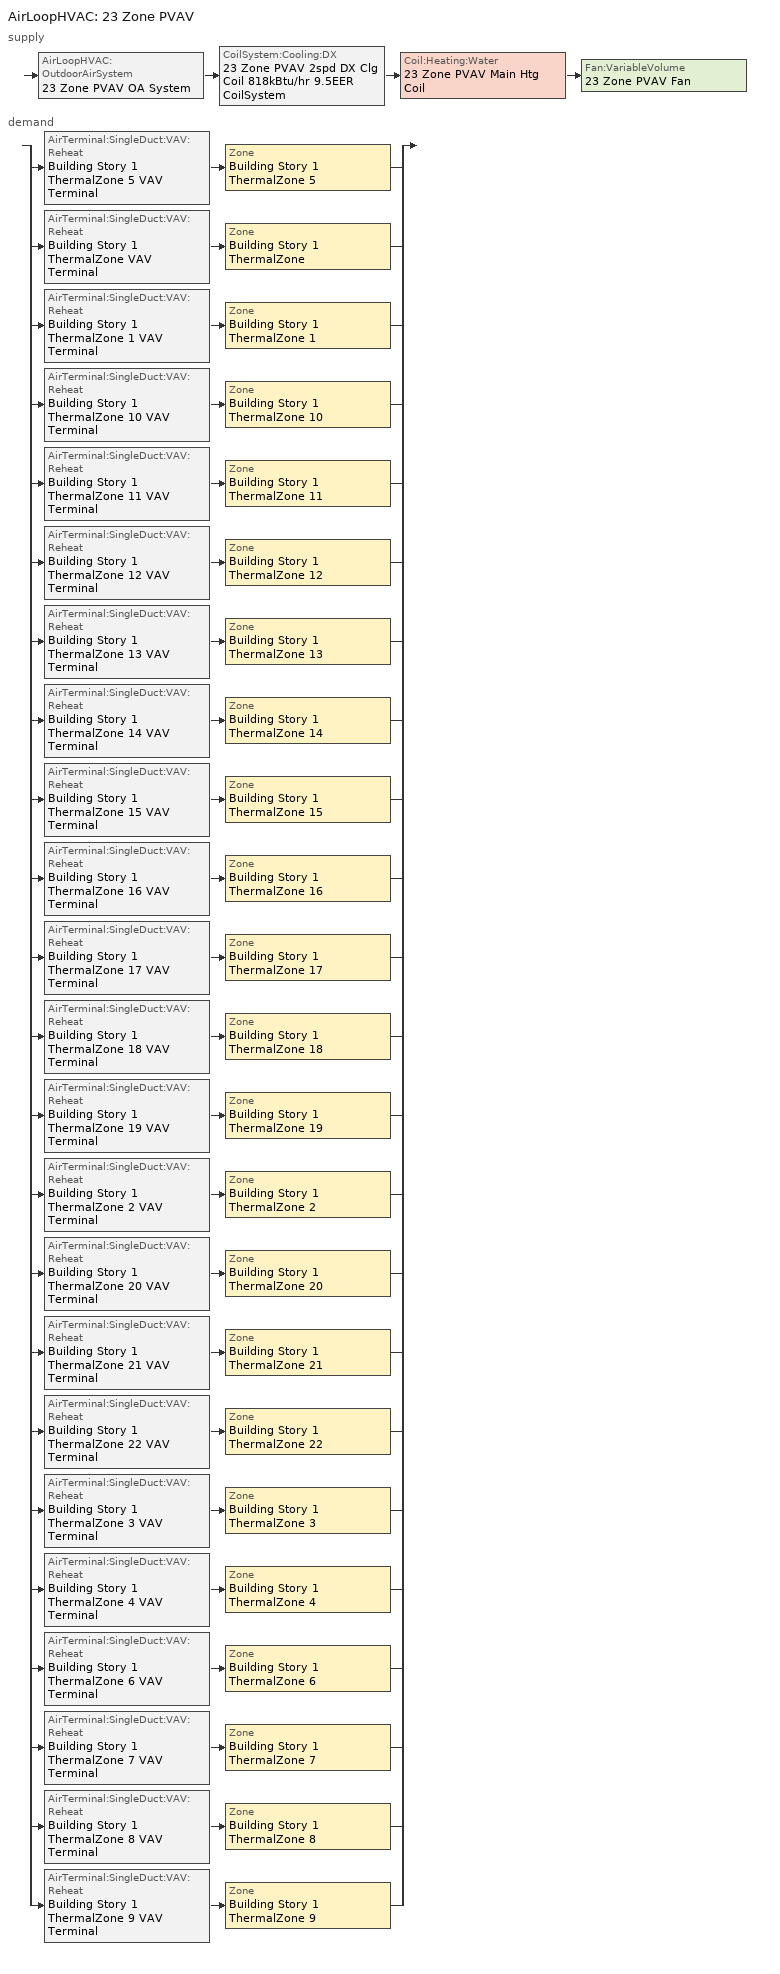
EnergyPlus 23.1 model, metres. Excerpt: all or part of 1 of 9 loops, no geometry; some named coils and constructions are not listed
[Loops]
AirLoopHVAC '23 Zone PVAV'
 supply: AirLoopHVAC:OutdoorAirSystem '23 Zone PVAV OA System' > CoilSystem:Cooling:DX '23 Zone PVAV 2spd DX Clg Coil 818kBtu/hr 9.5EER CoilSystem' > Coil:Heating:Water '23 Zone PVAV Main Htg Coil' > Fan:VariableVolume '23 Zone PVAV Fan'
 demand: split
  | AirTerminal:SingleDuct:VAV:Reheat 'Building Story 1 ThermalZone 5 VAV Terminal' > Zone 'Building Story 1 ThermalZone 5'
  | AirTerminal:SingleDuct:VAV:Reheat 'Building Story 1 ThermalZone VAV Terminal' > Zone 'Building Story 1 ThermalZone'
  | AirTerminal:SingleDuct:VAV:Reheat 'Building Story 1 ThermalZone 1 VAV Terminal' > Zone 'Building Story 1 ThermalZone 1'
  | AirTerminal:SingleDuct:VAV:Reheat 'Building Story 1 ThermalZone 10 VAV Terminal' > Zone 'Building Story 1 ThermalZone 10'
  | AirTerminal:SingleDuct:VAV:Reheat 'Building Story 1 ThermalZone 11 VAV Terminal' > Zone 'Building Story 1 ThermalZone 11'
  | AirTerminal:SingleDuct:VAV:Reheat 'Building Story 1 ThermalZone 12 VAV Terminal' > Zone 'Building Story 1 ThermalZone 12'
  | AirTerminal:SingleDuct:VAV:Reheat 'Building Story 1 ThermalZone 13 VAV Terminal' > Zone 'Building Story 1 ThermalZone 13'
  | AirTerminal:SingleDuct:VAV:Reheat 'Building Story 1 ThermalZone 14 VAV Terminal' > Zone 'Building Story 1 ThermalZone 14'
  | AirTerminal:SingleDuct:VAV:Reheat 'Building Story 1 ThermalZone 15 VAV Terminal' > Zone 'Building Story 1 ThermalZone 15'
  | AirTerminal:SingleDuct:VAV:Reheat 'Building Story 1 ThermalZone 16 VAV Terminal' > Zone 'Building Story 1 ThermalZone 16'
  | AirTerminal:SingleDuct:VAV:Reheat 'Building Story 1 ThermalZone 17 VAV Terminal' > Zone 'Building Story 1 ThermalZone 17'
  | AirTerminal:SingleDuct:VAV:Reheat 'Building Story 1 ThermalZone 18 VAV Terminal' > Zone 'Building Story 1 ThermalZone 18'
  | AirTerminal:SingleDuct:VAV:Reheat 'Building Story 1 ThermalZone 19 VAV Terminal' > Zone 'Building Story 1 ThermalZone 19'
  | AirTerminal:SingleDuct:VAV:Reheat 'Building Story 1 ThermalZone 2 VAV Terminal' > Zone 'Building Story 1 ThermalZone 2'
  | AirTerminal:SingleDuct:VAV:Reheat 'Building Story 1 ThermalZone 20 VAV Terminal' > Zone 'Building Story 1 ThermalZone 20'
  | AirTerminal:SingleDuct:VAV:Reheat 'Building Story 1 ThermalZone 21 VAV Terminal' > Zone 'Building Story 1 ThermalZone 21'
  | AirTerminal:SingleDuct:VAV:Reheat 'Building Story 1 ThermalZone 22 VAV Terminal' > Zone 'Building Story 1 ThermalZone 22'
  | AirTerminal:SingleDuct:VAV:Reheat 'Building Story 1 ThermalZone 3 VAV Terminal' > Zone 'Building Story 1 ThermalZone 3'
  | AirTerminal:SingleDuct:VAV:Reheat 'Building Story 1 ThermalZone 4 VAV Terminal' > Zone 'Building Story 1 ThermalZone 4'
  | AirTerminal:SingleDuct:VAV:Reheat 'Building Story 1 ThermalZone 6 VAV Terminal' > Zone 'Building Story 1 ThermalZone 6'
  | AirTerminal:SingleDuct:VAV:Reheat 'Building Story 1 ThermalZone 7 VAV Terminal' > Zone 'Building Story 1 ThermalZone 7'
  | AirTerminal:SingleDuct:VAV:Reheat 'Building Story 1 ThermalZone 8 VAV Terminal' > Zone 'Building Story 1 ThermalZone 8'
  | AirTerminal:SingleDuct:VAV:Reheat 'Building Story 1 ThermalZone 9 VAV Terminal' > Zone 'Building Story 1 ThermalZone 9'
[InternalMass] Construction=InteriorFurnishings 1
Name | Zone or ZoneList | Space or SpaceList | Surface Area {m2}
Building Story 1 Space 1 SecondarySchool Mechanical A  - Story Ground Mass; Building Story 1 Space 1 SecondarySchool Mechanical C  - Story Ground Mass | Building Story 1 ThermalZone 1 | Building Story 1 Space 1 | 0.0814496
Building Story 1 Space 9 SecondarySchool Mechanical A  - Story Ground Mass; Building Story 1 Space 9 SecondarySchool Mechanical C  - Story Ground Mass | Building Story 1 ThermalZone 9 | Building Story 1 Space 9 | 1.97593
Building Story 1 Space 8 SecondarySchool Mechanical A  - Story Ground Mass; Building Story 1 Space 8 SecondarySchool Mechanical C  - Story Ground Mass | Building Story 1 ThermalZone 8 | Building Story 1 Space 8 | 0.495302
Building Story 1 Space 4 SecondarySchool Mechanical A  - Story Ground Mass; Building Story 1 Space 4 SecondarySchool Mechanical C  - Story Ground Mass | Building Story 1 ThermalZone 4 | Building Story 1 Space 4 | 1.4213
Building Story 1 Space 2 SecondarySchool Mechanical A  - Story Ground Mass; Building Story 1 Space 2 SecondarySchool Mechanical C  - Story Ground Mass | Building Story 1 ThermalZone 2 | Building Story 1 Space 2 | 0.349778
Building Story 1 Space 3 SecondarySchool Mechanical B  - Story Ground Mass | Building Story 1 ThermalZone 3 | Building Story 1 Space 3 | 1.31748
Building Story 1 Space 5 SecondarySchool Mechanical B  - Story Ground Mass | Building Story 1 ThermalZone 5 | Building Story 1 Space 5 | 1.29841
Building Story 1 Space 6 SecondarySchool Mechanical B  - Story Ground Mass | Building Story 1 ThermalZone 6 | Building Story 1 Space 6 | 2.99518
Building Story 1 Space 7 SecondarySchool Mechanical B  - Story Ground Mass | Building Story 1 ThermalZone 7 | Building Story 1 Space 7 | 18.5712
Building Story 1 Space 10 SecondarySchool Mechanical B  - Story Ground Mass | Building Story 1 ThermalZone 10 | Building Story 1 Space 10 | 9.26963
Building Story 1 Space 11 SecondarySchool Mechanical B  - Story Ground Mass | Building Story 1 ThermalZone 11 | Building Story 1 Space 11 | 1.19111
Building Story 1 Space 12 SecondarySchool Mechanical B  - Story Ground Mass | Building Story 1 ThermalZone 12 | Building Story 1 Space 12 | 4.1096
Building Story 1 Space 1 SecondarySchool Mechanical B  - Story Ground Mass | Building Story 1 ThermalZone 1 | Building Story 1 Space 1 | 0.558947
Building Story 1 Space 9 SecondarySchool Mechanical B  - Story Ground Mass | Building Story 1 ThermalZone 9 | Building Story 1 Space 9 | 13.5598
Building Story 1 Space 8 SecondarySchool Mechanical B  - Story Ground Mass | Building Story 1 ThermalZone 8 | Building Story 1 Space 8 | 3.39901
Building Story 1 Space 4 SecondarySchool Mechanical B  - Story Ground Mass | Building Story 1 ThermalZone 4 | Building Story 1 Space 4 | 9.75364
Building Story 1 Space 2 SecondarySchool Mechanical B  - Story Ground Mass | Building Story 1 ThermalZone 2 | Building Story 1 Space 2 | 2.40035
Building Story 1 Space 3 SecondarySchool Mechanical C  - Story Ground Mass | Building Story 1 ThermalZone 3 | Building Story 1 Space 3 | 0.191983
Building Story 1 Space 5 SecondarySchool Mechanical C  - Story Ground Mass | Building Story 1 ThermalZone 5 | Building Story 1 Space 5 | 0.189203
Building Story 1 Space 6 SecondarySchool Mechanical C  - Story Ground Mass | Building Story 1 ThermalZone 6 | Building Story 1 Space 6 | 0.436457
Building Story 1 Space 7 SecondarySchool Mechanical C  - Story Ground Mass | Building Story 1 ThermalZone 7 | Building Story 1 Space 7 | 2.70619
Building Story 1 Space 10 SecondarySchool Mechanical C  - Story Ground Mass | Building Story 1 ThermalZone 10 | Building Story 1 Space 10 | 1.35077
Building Story 1 Space 11 SecondarySchool Mechanical C  - Story Ground Mass | Building Story 1 ThermalZone 11 | Building Story 1 Space 11 | 0.173569
Building Story 1 Space 12 SecondarySchool Mechanical C  - Story Ground Mass | Building Story 1 ThermalZone 12 | Building Story 1 Space 12 | 0.59885
Building Story 1 Space 3 SecondarySchool Office A  - Story Ground Mass | Building Story 1 ThermalZone 3 | Building Story 1 Space 3 | 0.126285
Building Story 1 Space 5 SecondarySchool Office A  - Story Ground Mass | Building Story 1 ThermalZone 5 | Building Story 1 Space 5 | 0.124456
Building Story 1 Space 6 SecondarySchool Office A  - Story Ground Mass | Building Story 1 ThermalZone 6 | Building Story 1 Space 6 | 0.287097
Building Story 1 Space 7 SecondarySchool Office A  - Story Ground Mass | Building Story 1 ThermalZone 7 | Building Story 1 Space 7 | 1.78011
Building Story 1 Space 10 SecondarySchool Office A  - Story Ground Mass | Building Story 1 ThermalZone 10 | Building Story 1 Space 10 | 0.888523
Building Story 1 Space 11 SecondarySchool Office A  - Story Ground Mass | Building Story 1 ThermalZone 11 | Building Story 1 Space 11 | 0.114172
Building Story 1 Space 12 SecondarySchool Office A  - Story Ground Mass | Building Story 1 ThermalZone 12 | Building Story 1 Space 12 | 0.393918
Building Story 1 Space 16 SecondarySchool Office A  - Story Ground Mass | Building Story 1 ThermalZone 16 | Building Story 1 Space 16 | 0.789661
Building Story 1 Space 21 SecondarySchool Office A  - Story Ground Mass | Building Story 1 ThermalZone 21 | Building Story 1 Space 21 | 0.522406
Building Story 1 Space 22 SecondarySchool Office A  - Story Ground Mass | Building Story 1 ThermalZone 22 | Building Story 1 Space 22 | 1.08383
Building Story 1 Space 1 SecondarySchool Office A  - Story Ground Mass | Building Story 1 ThermalZone 1 | Building Story 1 Space 1 | 0.0535768
Building Story 1 Space 9 SecondarySchool Office A  - Story Ground Mass | Building Story 1 ThermalZone 9 | Building Story 1 Space 9 | 1.29975
Building Story 1 Space 8 SecondarySchool Office A  - Story Ground Mass | Building Story 1 ThermalZone 8 | Building Story 1 Space 8 | 0.325806
Building Story 1 Space 17 SecondarySchool Office A  - Story Ground Mass | Building Story 1 ThermalZone 17 | Building Story 1 Space 17 | 0.499919
Building Story 1 Space 4 SecondarySchool Office A  - Story Ground Mass | Building Story 1 ThermalZone 4 | Building Story 1 Space 4 | 0.934917
Building Story 1 Space 18 SecondarySchool Office A  - Story Ground Mass | Building Story 1 ThermalZone 18 | Building Story 1 Space 18 | 0.212623
Building Story 1 Space 2 SecondarySchool Office A  - Story Ground Mass | Building Story 1 ThermalZone 2 | Building Story 1 Space 2 | 0.230081
Building Story 1 Space 15 SecondarySchool Office A  - Story Ground Mass | Building Story 1 ThermalZone 15 | Building Story 1 Space 15 | 0.787599
Building Story 1 Space 13 SecondarySchool Office A  - Story Ground Mass | Building Story 1 ThermalZone 13 | Building Story 1 Space 13 | 0.32885
Building Story 1 Space SecondarySchool Office A end_b - Story Ground Mass | Building Story 1 ThermalZone | Building Story 1 Space | 25.733
Building Story 1 Space 3 SecondarySchool Office A end_b - Story Ground Mass | Building Story 1 ThermalZone 3 | Building Story 1 Space 3 | 0.172417
Building Story 1 Space 5 SecondarySchool Office A end_b - Story Ground Mass | Building Story 1 ThermalZone 5 | Building Story 1 Space 5 | 0.16992
Building Story 1 Space 6 SecondarySchool Office A end_b - Story Ground Mass | Building Story 1 ThermalZone 6 | Building Story 1 Space 6 | 0.391974
Building Story 1 Space 7 SecondarySchool Office A end_b - Story Ground Mass | Building Story 1 ThermalZone 7 | Building Story 1 Space 7 | 2.43039
Building Story 1 Space 10 SecondarySchool Office A end_b - Story Ground Mass | Building Story 1 ThermalZone 10 | Building Story 1 Space 10 | 1.2131
Building Story 1 Space 11 SecondarySchool Office A end_b - Story Ground Mass | Building Story 1 ThermalZone 11 | Building Story 1 Space 11 | 0.155879
Building Story 1 Space 12 SecondarySchool Office A end_b - Story Ground Mass | Building Story 1 ThermalZone 12 | Building Story 1 Space 12 | 0.537817
Building Story 1 Space 14 SecondarySchool Office A end_b - Story Ground Mass | Building Story 1 ThermalZone 14 | Building Story 1 Space 14 | 0.366728
Building Story 1 Space 19 SecondarySchool Office A end_b - Story Ground Mass | Building Story 1 ThermalZone 19 | Building Story 1 Space 19 | 0.866093
Building Story 1 Space 20 SecondarySchool Office A end_b - Story Ground Mass | Building Story 1 ThermalZone 20 | Building Story 1 Space 20 | 0.117794
Building Story 1 Space 16 SecondarySchool Office A end_b - Story Ground Mass | Building Story 1 ThermalZone 16 | Building Story 1 Space 16 | 1.07812
Building Story 1 Space 21 SecondarySchool Office A end_b - Story Ground Mass | Building Story 1 ThermalZone 21 | Building Story 1 Space 21 | 0.713241
Building Story 1 Space 22 SecondarySchool Office A end_b - Story Ground Mass | Building Story 1 ThermalZone 22 | Building Story 1 Space 22 | 1.47975
Building Story 1 Space 1 SecondarySchool Office A end_b - Story Ground Mass | Building Story 1 ThermalZone 1 | Building Story 1 Space 1 | 0.0731485
Building Story 1 Space 9 SecondarySchool Office A end_b - Story Ground Mass | Building Story 1 ThermalZone 9 | Building Story 1 Space 9 | 1.77455
Building Story 1 Space 8 SecondarySchool Office A end_b - Story Ground Mass | Building Story 1 ThermalZone 8 | Building Story 1 Space 8 | 0.444822
Building Story 1 Space 17 SecondarySchool Office A end_b - Story Ground Mass | Building Story 1 ThermalZone 17 | Building Story 1 Space 17 | 0.682539
Building Story 1 Space 4 SecondarySchool Office A end_b - Story Ground Mass | Building Story 1 ThermalZone 4 | Building Story 1 Space 4 | 1.27644
Building Story 1 Space 18 SecondarySchool Office A end_b - Story Ground Mass | Building Story 1 ThermalZone 18 | Building Story 1 Space 18 | 0.290295
Building Story 1 Space 2 SecondarySchool Office A end_b - Story Ground Mass | Building Story 1 ThermalZone 2 | Building Story 1 Space 2 | 0.314129
Building Story 1 Space 15 SecondarySchool Office A end_b - Story Ground Mass | Building Story 1 ThermalZone 15 | Building Story 1 Space 15 | 1.07531
Building Story 1 Space 13 SecondarySchool Office A end_b - Story Ground Mass | Building Story 1 ThermalZone 13 | Building Story 1 Space 13 | 0.448979
Building Story 1 Space SecondarySchool Office B  - Story Ground Mass | Building Story 1 ThermalZone | Building Story 1 Space | 129.343
Building Story 1 Space 3 SecondarySchool Office B  - Story Ground Mass | Building Story 1 ThermalZone 3 | Building Story 1 Space 3 | 0.866628
Building Story 1 Space 5 SecondarySchool Office B  - Story Ground Mass | Building Story 1 ThermalZone 5 | Building Story 1 Space 5 | 0.85408
Building Story 1 Space 6 SecondarySchool Office B  - Story Ground Mass | Building Story 1 ThermalZone 6 | Building Story 1 Space 6 | 1.9702
Building Story 1 Space 7 SecondarySchool Office B  - Story Ground Mass | Building Story 1 ThermalZone 7 | Building Story 1 Space 7 | 12.216
Building Story 1 Space 10 SecondarySchool Office B  - Story Ground Mass | Building Story 1 ThermalZone 10 | Building Story 1 Space 10 | 6.09748
[ZoneControl:Thermostat] Temperature Difference Between Cutout And Setpoint {deltaC}=0
Name | Zone or ZoneList | Control Type Schedule | Control 1
Building Story 1 ThermalZone Thermostat | Building Story 1 ThermalZone | Building Story 1 ThermalZone Thermostat Schedule | Story Ground Blended Space Type Thermostat
Building Story 1 ThermalZone 1 Thermostat | Building Story 1 ThermalZone 1 | Building Story 1 ThermalZone 1 Thermostat Schedule | Story Ground Blended Space Type Thermostat 1
Building Story 1 ThermalZone 10 Thermostat | Building Story 1 ThermalZone 10 | Building Story 1 ThermalZone 10 Thermostat Schedule | Story Ground Blended Space Type Thermostat 2
Building Story 1 ThermalZone 11 Thermostat | Building Story 1 ThermalZone 11 | Building Story 1 ThermalZone 11 Thermostat Schedule | Story Ground Blended Space Type Thermostat 3
Building Story 1 ThermalZone 12 Thermostat | Building Story 1 ThermalZone 12 | Building Story 1 ThermalZone 12 Thermostat Schedule | Story Ground Blended Space Type Thermostat 4
Building Story 1 ThermalZone 13 Thermostat | Building Story 1 ThermalZone 13 | Building Story 1 ThermalZone 13 Thermostat Schedule | Story Ground Blended Space Type Thermostat 5
Building Story 1 ThermalZone 14 Thermostat | Building Story 1 ThermalZone 14 | Building Story 1 ThermalZone 14 Thermostat Schedule | Story Ground Blended Space Type Thermostat 6
Building Story 1 ThermalZone 15 Thermostat | Building Story 1 ThermalZone 15 | Building Story 1 ThermalZone 15 Thermostat Schedule | Story Ground Blended Space Type Thermostat 7
Building Story 1 ThermalZone 16 Thermostat | Building Story 1 ThermalZone 16 | Building Story 1 ThermalZone 16 Thermostat Schedule | Story Ground Blended Space Type Thermostat 8
Building Story 1 ThermalZone 17 Thermostat | Building Story 1 ThermalZone 17 | Building Story 1 ThermalZone 17 Thermostat Schedule | Story Ground Blended Space Type Thermostat 9
Building Story 1 ThermalZone 18 Thermostat | Building Story 1 ThermalZone 18 | Building Story 1 ThermalZone 18 Thermostat Schedule | Story Ground Blended Space Type Thermostat 10
Building Story 1 ThermalZone 19 Thermostat | Building Story 1 ThermalZone 19 | Building Story 1 ThermalZone 19 Thermostat Schedule | Story Ground Blended Space Type Thermostat 11
Building Story 1 ThermalZone 2 Thermostat | Building Story 1 ThermalZone 2 | Building Story 1 ThermalZone 2 Thermostat Schedule | Story Ground Blended Space Type Thermostat 12
Building Story 1 ThermalZone 20 Thermostat | Building Story 1 ThermalZone 20 | Building Story 1 ThermalZone 20 Thermostat Schedule | Story Ground Blended Space Type Thermostat 13
Building Story 1 ThermalZone 21 Thermostat | Building Story 1 ThermalZone 21 | Building Story 1 ThermalZone 21 Thermostat Schedule | Story Ground Blended Space Type Thermostat 14
Building Story 1 ThermalZone 22 Thermostat | Building Story 1 ThermalZone 22 | Building Story 1 ThermalZone 22 Thermostat Schedule | Story Ground Blended Space Type Thermostat 15
Building Story 1 ThermalZone 3 Thermostat | Building Story 1 ThermalZone 3 | Building Story 1 ThermalZone 3 Thermostat Schedule | Story Ground Blended Space Type Thermostat 16
Building Story 1 ThermalZone 4 Thermostat | Building Story 1 ThermalZone 4 | Building Story 1 ThermalZone 4 Thermostat Schedule | Story Ground Blended Space Type Thermostat 17
Building Story 1 ThermalZone 5 Thermostat | Building Story 1 ThermalZone 5 | Building Story 1 ThermalZone 5 Thermostat Schedule | Story Ground Blended Space Type Thermostat 18
Building Story 1 ThermalZone 6 Thermostat | Building Story 1 ThermalZone 6 | Building Story 1 ThermalZone 6 Thermostat Schedule | Story Ground Blended Space Type Thermostat 19
Building Story 1 ThermalZone 7 Thermostat | Building Story 1 ThermalZone 7 | Building Story 1 ThermalZone 7 Thermostat Schedule | Story Ground Blended Space Type Thermostat 20
Building Story 1 ThermalZone 8 Thermostat | Building Story 1 ThermalZone 8 | Building Story 1 ThermalZone 8 Thermostat Schedule | Story Ground Blended Space Type Thermostat 21
Building Story 1 ThermalZone 9 Thermostat | Building Story 1 ThermalZone 9 | Building Story 1 ThermalZone 9 Thermostat Schedule | Story Ground Blended Space Type Thermostat 22
[ThermostatSetpoint:DualSetpoint] Heating Setpoint Temperature Schedule=SchoolSecondary HTGSETP_SCH_PSZ_AC; Cooling Setpoint Temperature Schedule=SchoolSecondary CLGSETP_SCH_NO_SETBACK
Story Ground Blended Space Type Thermostat; Story Ground Blended Space Type Thermostat 1; Story Ground Blended Space Type Thermostat 2; Story Ground Blended Space Type Thermostat 3; Story Ground Blended Space Type Thermostat 4; Story Ground Blended Space Type Thermostat 5; Story Ground Blended Space Type Thermostat 6; Story Ground Blended Space Type Thermostat 7; Story Ground Blended Space Type Thermostat 8; Story Ground Blended Space Type Thermostat 9; Story Ground Blended Space Type Thermostat 10; Story Ground Blended Space Type Thermostat 11; Story Ground Blended Space Type Thermostat 12; Story Ground Blended Space Type Thermostat 13; Story Ground Blended Space Type Thermostat 14; Story Ground Blended Space Type Thermostat 15; Story Ground Blended Space Type Thermostat 16; Story Ground Blended Space Type Thermostat 17; Story Ground Blended Space Type Thermostat 18; Story Ground Blended Space Type Thermostat 19; Story Ground Blended Space Type Thermostat 20; Story Ground Blended Space Type Thermostat 21; Story Ground Blended Space Type Thermostat 22
[AirTerminal:SingleDuct:VAV:Reheat] Availability Schedule=Always On Discrete; Maximum Air Flow Rate {m3/s}=Autosize; Zone Minimum Air Flow Input Method=Constant; Constant Minimum Air Flow Fraction=0.700576; Fixed Minimum Air Flow Rate {m3/s}=0; Maximum Hot Water or Steam Flow Rate {m3/s}=Autosize; Minimum Hot Water or Steam Flow Rate {m3/s}=0; Convergence Tolerance=0.001; Damper Heating Action=ReverseWithLimits; Maximum Flow per Zone Floor Area During Reheat {m3/s-m2}=Autocalculate; Maximum Flow Fraction During Reheat=Autocalculate; Maximum Reheat Air Temperature {C}=50
Name | Reheat Coil
Building Story 1 ThermalZone VAV Terminal | Building Story 1 ThermalZone Reheat Coil
Building Story 1 ThermalZone 1 VAV Terminal | Building Story 1 ThermalZone 1 Reheat Coil
Building Story 1 ThermalZone 10 VAV Terminal | Building Story 1 ThermalZone 10 Reheat Coil
Building Story 1 ThermalZone 11 VAV Terminal | Building Story 1 ThermalZone 11 Reheat Coil
Building Story 1 ThermalZone 12 VAV Terminal | Building Story 1 ThermalZone 12 Reheat Coil
Building Story 1 ThermalZone 13 VAV Terminal | Building Story 1 ThermalZone 13 Reheat Coil
Building Story 1 ThermalZone 14 VAV Terminal | Building Story 1 ThermalZone 14 Reheat Coil
Building Story 1 ThermalZone 15 VAV Terminal | Building Story 1 ThermalZone 15 Reheat Coil
Building Story 1 ThermalZone 16 VAV Terminal | Building Story 1 ThermalZone 16 Reheat Coil
Building Story 1 ThermalZone 17 VAV Terminal | Building Story 1 ThermalZone 17 Reheat Coil
Building Story 1 ThermalZone 18 VAV Terminal | Building Story 1 ThermalZone 18 Reheat Coil
Building Story 1 ThermalZone 19 VAV Terminal | Building Story 1 ThermalZone 19 Reheat Coil
Building Story 1 ThermalZone 2 VAV Terminal | Building Story 1 ThermalZone 2 Reheat Coil
Building Story 1 ThermalZone 20 VAV Terminal | Building Story 1 ThermalZone 20 Reheat Coil
Building Story 1 ThermalZone 21 VAV Terminal | Building Story 1 ThermalZone 21 Reheat Coil
Building Story 1 ThermalZone 22 VAV Terminal | Building Story 1 ThermalZone 22 Reheat Coil
Building Story 1 ThermalZone 3 VAV Terminal | Building Story 1 ThermalZone 3 Reheat Coil
Building Story 1 ThermalZone 4 VAV Terminal | Building Story 1 ThermalZone 4 Reheat Coil
Building Story 1 ThermalZone 5 VAV Terminal | Building Story 1 ThermalZone 5 Reheat Coil
Building Story 1 ThermalZone 6 VAV Terminal | Building Story 1 ThermalZone 6 Reheat Coil
Building Story 1 ThermalZone 7 VAV Terminal | Building Story 1 ThermalZone 7 Reheat Coil
Building Story 1 ThermalZone 8 VAV Terminal | Building Story 1 ThermalZone 8 Reheat Coil
Building Story 1 ThermalZone 9 VAV Terminal | Building Story 1 ThermalZone 9 Reheat Coil
[Coil:Heating:Water]
23 Zone PVAV Main Htg Coil: Availability Schedule=Always On Discrete; U-Factor Times Area Value {W/K}=Autosize; Maximum Water Flow Rate {m3/s}=Autosize; Performance Input Method=UFactorTimesAreaAndDesignWaterFlowRate; Rated Capacity {W}=Autosize; Rated Inlet Water Temperature {C}=82.2222; Rated Inlet Air Temperature {C}=7.22222; Rated Outlet Water Temperature {C}=71.1111; Rated Outlet Air Temperature {C}=12.7778; Rated Ratio for Air and Water Convection=0.5
[Zone equipment]
Building Story 1 ThermalZone: Building Story 1 ThermalZone VAV Terminal
Building Story 1 ThermalZone 1: Building Story 1 ThermalZone 1 VAV Terminal
Building Story 1 ThermalZone 10: Building Story 1 ThermalZone 10 VAV Terminal
Building Story 1 ThermalZone 11: Building Story 1 ThermalZone 11 VAV Terminal
Building Story 1 ThermalZone 12: Building Story 1 ThermalZone 12 VAV Terminal
Building Story 1 ThermalZone 13: Building Story 1 ThermalZone 13 VAV Terminal
Building Story 1 ThermalZone 14: Building Story 1 ThermalZone 14 VAV Terminal
Building Story 1 ThermalZone 15: Building Story 1 ThermalZone 15 VAV Terminal
Building Story 1 ThermalZone 16: Building Story 1 ThermalZone 16 VAV Terminal
Building Story 1 ThermalZone 17: Building Story 1 ThermalZone 17 VAV Terminal
Building Story 1 ThermalZone 18: Building Story 1 ThermalZone 18 VAV Terminal
Building Story 1 ThermalZone 19: Building Story 1 ThermalZone 19 VAV Terminal
Building Story 1 ThermalZone 2: Building Story 1 ThermalZone 2 VAV Terminal
Building Story 1 ThermalZone 20: Building Story 1 ThermalZone 20 VAV Terminal
Building Story 1 ThermalZone 21: Building Story 1 ThermalZone 21 VAV Terminal
Building Story 1 ThermalZone 22: Building Story 1 ThermalZone 22 VAV Terminal
Building Story 1 ThermalZone 3: Building Story 1 ThermalZone 3 VAV Terminal
Building Story 1 ThermalZone 4: Building Story 1 ThermalZone 4 VAV Terminal
Building Story 1 ThermalZone 5: Building Story 1 ThermalZone 5 VAV Terminal
Building Story 1 ThermalZone 6: Building Story 1 ThermalZone 6 VAV Terminal
Building Story 1 ThermalZone 7: Building Story 1 ThermalZone 7 VAV Terminal
Building Story 1 ThermalZone 8: Building Story 1 ThermalZone 8 VAV Terminal
Building Story 1 ThermalZone 9: Building Story 1 ThermalZone 9 VAV Terminal
[Sizing:Zone] Zone Cooling Design Supply Air Temperature Input Method=SupplyAirTemperature; Zone Cooling Design Supply Air Temperature {C}=12.7778; Zone Cooling Design Supply Air Temperature Difference {deltaC}=11.11; Zone Heating Design Supply Air Temperature Input Method=SupplyAirTemperature; Zone Heating Design Supply Air Temperature {C}=50; Zone Heating Design Supply Air Temperature Difference {deltaC}=11.11; Zone Cooling Design Supply Air Humidity Ratio {kgWater/kgDryAir}=0.0085; Zone Heating Design Supply Air Humidity Ratio {kgWater/kgDryAir}=0.008; Cooling Design Air Flow Method=DesignDay; Cooling Design Air Flow Rate {m3/s}=0; Cooling Minimum Air Flow per Zone Floor Area {m3/s-m2}=0.000762; Cooling Minimum Air Flow {m3/s}=0; Cooling Minimum Air Flow Fraction=0; Heating Design Air Flow Method=DesignDay; Heating Design Air Flow Rate {m3/s}=0; Heating Maximum Air Flow per Zone Floor Area {m3/s-m2}=0.002032; Heating Maximum Air Flow {m3/s}=0.141576; Heating Maximum Air Flow Fraction=0.3; Account for Dedicated Outdoor Air System=No; Zone Load Sizing Method=Sensible Load Only No Latent Load; Zone Latent Cooling Design Supply Air Humidity Ratio Input Method=HumidityRatioDifference; Zone Cooling Design Supply Air Humidity Ratio Difference {kgWater/kgDryAir}=0.005; Zone Latent Heating Design Supply Air Humidity Ratio Input Method=HumidityRatioDifference; Zone Humidification Design Supply Air Humidity Ratio Difference {kgWater/kgDryAir}=0.005
Name | Design Specification Outdoor Air Object | Design Specification Zone Air Distribution Object
Building Story 1 ThermalZone | Building Story 1 ThermalZone DSOA Space List | Building Story 1 ThermalZone Design Spec Zone Air Dist
Building Story 1 ThermalZone 1 | Building Story 1 ThermalZone 1 DSOA Space List | Building Story 1 ThermalZone 1 Design Spec Zone Air Dist
Building Story 1 ThermalZone 10 | Building Story 1 ThermalZone 10 DSOA Space List | Building Story 1 ThermalZone 10 Design Spec Zone Air Dist
Building Story 1 ThermalZone 11 | Building Story 1 ThermalZone 11 DSOA Space List | Building Story 1 ThermalZone 11 Design Spec Zone Air Dist
Building Story 1 ThermalZone 12 | Building Story 1 ThermalZone 12 DSOA Space List | Building Story 1 ThermalZone 12 Design Spec Zone Air Dist
Building Story 1 ThermalZone 13 | Building Story 1 ThermalZone 13 DSOA Space List | Building Story 1 ThermalZone 13 Design Spec Zone Air Dist
Building Story 1 ThermalZone 14 | Building Story 1 ThermalZone 14 DSOA Space List | Building Story 1 ThermalZone 14 Design Spec Zone Air Dist
Building Story 1 ThermalZone 15 | Building Story 1 ThermalZone 15 DSOA Space List | Building Story 1 ThermalZone 15 Design Spec Zone Air Dist
Building Story 1 ThermalZone 16 | Building Story 1 ThermalZone 16 DSOA Space List | Building Story 1 ThermalZone 16 Design Spec Zone Air Dist
Building Story 1 ThermalZone 17 | Building Story 1 ThermalZone 17 DSOA Space List | Building Story 1 ThermalZone 17 Design Spec Zone Air Dist
Building Story 1 ThermalZone 18 | Building Story 1 ThermalZone 18 DSOA Space List | Building Story 1 ThermalZone 18 Design Spec Zone Air Dist
Building Story 1 ThermalZone 19 | Building Story 1 ThermalZone 19 DSOA Space List | Building Story 1 ThermalZone 19 Design Spec Zone Air Dist
Building Story 1 ThermalZone 2 | Building Story 1 ThermalZone 2 DSOA Space List | Building Story 1 ThermalZone 2 Design Spec Zone Air Dist
Building Story 1 ThermalZone 20 | Building Story 1 ThermalZone 20 DSOA Space List | Building Story 1 ThermalZone 20 Design Spec Zone Air Dist
Building Story 1 ThermalZone 21 | Building Story 1 ThermalZone 21 DSOA Space List | Building Story 1 ThermalZone 21 Design Spec Zone Air Dist
Building Story 1 ThermalZone 22 | Building Story 1 ThermalZone 22 DSOA Space List | Building Story 1 ThermalZone 22 Design Spec Zone Air Dist
Building Story 1 ThermalZone 3 | Building Story 1 ThermalZone 3 DSOA Space List | Building Story 1 ThermalZone 3 Design Spec Zone Air Dist
Building Story 1 ThermalZone 4 | Building Story 1 ThermalZone 4 DSOA Space List | Building Story 1 ThermalZone 4 Design Spec Zone Air Dist
Building Story 1 ThermalZone 5 | Building Story 1 ThermalZone 5 DSOA Space List | Building Story 1 ThermalZone 5 Design Spec Zone Air Dist
Building Story 1 ThermalZone 6 | Building Story 1 ThermalZone 6 DSOA Space List | Building Story 1 ThermalZone 6 Design Spec Zone Air Dist
Building Story 1 ThermalZone 7 | Building Story 1 ThermalZone 7 DSOA Space List | Building Story 1 ThermalZone 7 Design Spec Zone Air Dist
Building Story 1 ThermalZone 8 | Building Story 1 ThermalZone 8 DSOA Space List | Building Story 1 ThermalZone 8 Design Spec Zone Air Dist
Building Story 1 ThermalZone 9 | Building Story 1 ThermalZone 9 DSOA Space List | Building Story 1 ThermalZone 9 Design Spec Zone Air Dist
[DesignSpecification:ZoneAirDistribution] Minimum Zone Ventilation Efficiency=0.6
Building Story 1 ThermalZone Design Spec Zone Air Dist; Building Story 1 ThermalZone 1 Design Spec Zone Air Dist; Building Story 1 ThermalZone 10 Design Spec Zone Air Dist; Building Story 1 ThermalZone 11 Design Spec Zone Air Dist; Building Story 1 ThermalZone 12 Design Spec Zone Air Dist; Building Story 1 ThermalZone 13 Design Spec Zone Air Dist; Building Story 1 ThermalZone 14 Design Spec Zone Air Dist; Building Story 1 ThermalZone 15 Design Spec Zone Air Dist; Building Story 1 ThermalZone 16 Design Spec Zone Air Dist; Building Story 1 ThermalZone 17 Design Spec Zone Air Dist; Building Story 1 ThermalZone 18 Design Spec Zone Air Dist; Building Story 1 ThermalZone 19 Design Spec Zone Air Dist; Building Story 1 ThermalZone 2 Design Spec Zone Air Dist; Building Story 1 ThermalZone 20 Design Spec Zone Air Dist; Building Story 1 ThermalZone 21 Design Spec Zone Air Dist; Building Story 1 ThermalZone 22 Design Spec Zone Air Dist; Building Story 1 ThermalZone 3 Design Spec Zone Air Dist; Building Story 1 ThermalZone 4 Design Spec Zone Air Dist; Building Story 1 ThermalZone 5 Design Spec Zone Air Dist; Building Story 1 ThermalZone 6 Design Spec Zone Air Dist; Building Story 1 ThermalZone 7 Design Spec Zone Air Dist; Building Story 1 ThermalZone 8 Design Spec Zone Air Dist; Building Story 1 ThermalZone 9 Design Spec Zone Air Dist
[Controller:MechanicalVentilation]
23 Zone PVAV Ventilation Controller: Availability Schedule=23 Zone PVAV Occ Sch; Demand Controlled Ventilation=No; System Outdoor Air Method=Standard62.1VentilationRateProcedureWithLimit; Zone or ZoneList 1=Building Story 1 ThermalZone; Design Specification Outdoor Air Object Name 1=Blended OA; Design Specification Zone Air Distribution Object Name 1=Building Story 1 ThermalZone Design Spec Zone Air Dist; Zone or ZoneList 2=Building Story 1 ThermalZone 1; Design Specification Outdoor Air Object Name 2=Blended OA; Design Specification Zone Air Distribution Object Name 2=Building Story 1 ThermalZone 1 Design Spec Zone Air Dist; Zone or ZoneList 3=Building Story 1 ThermalZone 10; Design Specification Outdoor Air Object Name 3=Blended OA; Design Specification Zone Air Distribution Object Name 3=Building Story 1 ThermalZone 10 Design Spec Zone Air Dist; Zone or ZoneList 4=Building Story 1 ThermalZone 11; Design Specification Outdoor Air Object Name 4=Blended OA; Design Specification Zone Air Distribution Object Name 4=Building Story 1 ThermalZone 11 Design Spec Zone Air Dist; Zone or ZoneList 5=Building Story 1 ThermalZone 12; Design Specification Outdoor Air Object Name 5=Blended OA; Design Specification Zone Air Distribution Object Name 5=Building Story 1 ThermalZone 12 Design Spec Zone Air Dist; Zone or ZoneList 6=Building Story 1 ThermalZone 13; Design Specification Outdoor Air Object Name 6=Blended OA; Design Specification Zone Air Distribution Object Name 6=Building Story 1 ThermalZone 13 Design Spec Zone Air Dist; Zone or ZoneList 7=Building Story 1 ThermalZone 14; Design Specification Outdoor Air Object Name 7=Blended OA; Design Specification Zone Air Distribution Object Name 7=Building Story 1 ThermalZone 14 Design Spec Zone Air Dist; Zone or ZoneList 8=Building Story 1 ThermalZone 15; Design Specification Outdoor Air Object Name 8=Blended OA; Design Specification Zone Air Distribution Object Name 8=Building Story 1 ThermalZone 15 Design Spec Zone Air Dist; Zone or ZoneList 9=Building Story 1 ThermalZone 16; Design Specification Outdoor Air Object Name 9=Blended OA; Design Specification Zone Air Distribution Object Name 9=Building Story 1 ThermalZone 16 Design Spec Zone Air Dist; Zone or ZoneList 10=Building Story 1 ThermalZone 17; Design Specification Outdoor Air Object Name 10=Blended OA; Design Specification Zone Air Distribution Object Name 10=Building Story 1 ThermalZone 17 Design Spec Zone Air Dist; Zone or ZoneList 11=Building Story 1 ThermalZone 18; Design Specification Outdoor Air Object Name 11=Blended OA; Design Specification Zone Air Distribution Object Name 11=Building Story 1 ThermalZone 18 Design Spec Zone Air Dist; Zone or ZoneList 12=Building Story 1 ThermalZone 19; Design Specification Outdoor Air Object Name 12=Blended OA; Design Specification Zone Air Distribution Object Name 12=Building Story 1 ThermalZone 19 Design Spec Zone Air Dist; Zone or ZoneList 13=Building Story 1 ThermalZone 2; Design Specification Outdoor Air Object Name 13=Blended OA; Design Specification Zone Air Distribution Object Name 13=Building Story 1 ThermalZone 2 Design Spec Zone Air Dist; Zone or ZoneList 14=Building Story 1 ThermalZone 20; Design Specification Outdoor Air Object Name 14=Blended OA; Design Specification Zone Air Distribution Object Name 14=Building Story 1 ThermalZone 20 Design Spec Zone Air Dist; Zone or ZoneList 15=Building Story 1 ThermalZone 21; Design Specification Outdoor Air Object Name 15=Blended OA; Design Specification Zone Air Distribution Object Name 15=Building Story 1 ThermalZone 21 Design Spec Zone Air Dist; Zone or ZoneList 16=Building Story 1 ThermalZone 22; Design Specification Outdoor Air Object Name 16=Blended OA; Design Specification Zone Air Distribution Object Name 16=Building Story 1 ThermalZone 22 Design Spec Zone Air Dist; Zone or ZoneList 17=Building Story 1 ThermalZone 3; Design Specification Outdoor Air Object Name 17=Blended OA; Design Specification Zone Air Distribution Object Name 17=Building Story 1 ThermalZone 3 Design Spec Zone Air Dist; Zone or ZoneList 18=Building Story 1 ThermalZone 4; Design Specification Outdoor Air Object Name 18=Blended OA; Design Specification Zone Air Distribution Object Name 18=Building Story 1 ThermalZone 4 Design Spec Zone Air Dist; Zone or ZoneList 19=Building Story 1 ThermalZone 5; Design Specification Outdoor Air Object Name 19=Blended OA; Design Specification Zone Air Distribution Object Name 19=Building Story 1 ThermalZone 5 Design Spec Zone Air Dist; Zone or ZoneList 20=Building Story 1 ThermalZone 6; Design Specification Outdoor Air Object Name 20=Blended OA; Design Specification Zone Air Distribution Object Name 20=Building Story 1 ThermalZone 6 Design Spec Zone Air Dist; Zone or ZoneList 21=Building Story 1 ThermalZone 7; Design Specification Outdoor Air Object Name 21=Blended OA; Design Specification Zone Air Distribution Object Name 21=Building Story 1 ThermalZone 7 Design Spec Zone Air Dist; Zone or ZoneList 22=Building Story 1 ThermalZone 8; Design Specification Outdoor Air Object Name 22=Blended OA; Design Specification Zone Air Distribution Object Name 22=Building Story 1 ThermalZone 8 Design Spec Zone Air Dist; Zone or ZoneList 23=Building Story 1 ThermalZone 9; Design Specification Outdoor Air Object Name 23=Blended OA; Design Specification Zone Air Distribution Object Name 23=Building Story 1 ThermalZone 9 Design Spec Zone Air Dist
[DesignSpecification:OutdoorAir]
Blended OA: Outdoor Air Method=Sum; Outdoor Air Flow per Person {m3/s-person}=0.00256079; Outdoor Air Flow per Zone Floor Area {m3/s-m2}=0.000687897; Outdoor Air Flow per Zone {m3/s}=0; Outdoor Air Flow Air Changes per Hour {1/hr}=0
[DesignSpecification:OutdoorAir:SpaceList] Space 1 Design Specification Outdoor Air Object=Blended OA
Name | Space 1
Building Story 1 ThermalZone DSOA Space List | Building Story 1 Space
Building Story 1 ThermalZone 1 DSOA Space List | Building Story 1 Space 1
Building Story 1 ThermalZone 10 DSOA Space List | Building Story 1 Space 10
Building Story 1 ThermalZone 11 DSOA Space List | Building Story 1 Space 11
Building Story 1 ThermalZone 12 DSOA Space List | Building Story 1 Space 12
Building Story 1 ThermalZone 13 DSOA Space List | Building Story 1 Space 13
Building Story 1 ThermalZone 14 DSOA Space List | Building Story 1 Space 14
Building Story 1 ThermalZone 15 DSOA Space List | Building Story 1 Space 15
Building Story 1 ThermalZone 16 DSOA Space List | Building Story 1 Space 16
Building Story 1 ThermalZone 17 DSOA Space List | Building Story 1 Space 17
Building Story 1 ThermalZone 18 DSOA Space List | Building Story 1 Space 18
Building Story 1 ThermalZone 19 DSOA Space List | Building Story 1 Space 19
Building Story 1 ThermalZone 2 DSOA Space List | Building Story 1 Space 2
Building Story 1 ThermalZone 20 DSOA Space List | Building Story 1 Space 20
Building Story 1 ThermalZone 21 DSOA Space List | Building Story 1 Space 21
Building Story 1 ThermalZone 22 DSOA Space List | Building Story 1 Space 22
Building Story 1 ThermalZone 3 DSOA Space List | Building Story 1 Space 3
Building Story 1 ThermalZone 4 DSOA Space List | Building Story 1 Space 4
Building Story 1 ThermalZone 5 DSOA Space List | Building Story 1 Space 5
Building Story 1 ThermalZone 6 DSOA Space List | Building Story 1 Space 6
Building Story 1 ThermalZone 7 DSOA Space List | Building Story 1 Space 7
Building Story 1 ThermalZone 8 DSOA Space List | Building Story 1 Space 8
Building Story 1 ThermalZone 9 DSOA Space List | Building Story 1 Space 9
[AirLoopHVAC]
23 Zone PVAV: Design Supply Air Flow Rate {m3/s}=AutoSize; Design Return Air Flow Fraction of Supply Air Flow=1
[Sizing:System]
23 Zone PVAV: Type of Load to Size On=Sensible; Design Outdoor Air Flow Rate {m3/s}=7.11084; Central Heating Maximum System Air Flow Ratio=0.3; Preheat Design Temperature {C}=7.22222; Preheat Design Humidity Ratio {kgWater/kgDryAir}=0.008; Precool Design Temperature {C}=12.7778; Precool Design Humidity Ratio {kgWater/kgDryAir}=0.008; Central Cooling Design Supply Air Temperature {C}=12.7778; Central Heating Design Supply Air Temperature {C}=12.7778; Type of Zone Sum to Use=Coincident; 100% Outdoor Air in Cooling=No; 100% Outdoor Air in Heating=No; Central Cooling Design Supply Air Humidity Ratio {kgWater/kgDryAir}=0.0085; Central Heating Design Supply Air Humidity Ratio {kgWater/kgDryAir}=0.008; Cooling Supply Air Flow Rate Method=DesignDay; Cooling Supply Air Flow Rate {m3/s}=0; Cooling Supply Air Flow Rate Per Floor Area {m3/s-m2}=0.00996765; Cooling Fraction of Autosized Cooling Supply Air Flow Rate=1; Cooling Supply Air Flow Rate Per Unit Cooling Capacity {m3/s-W}=3.94755e-05; Heating Supply Air Flow Rate Method=DesignDay; Heating Supply Air Flow Rate {m3/s}=0; Heating Supply Air Flow Rate Per Floor Area {m3/s-m2}=0.00996765; Heating Fraction of Autosized Heating Supply Air Flow Rate=1; Heating Fraction of Autosized Cooling Supply Air Flow Rate=1; Heating Supply Air Flow Rate Per Unit Heating Capacity {m3/s-W}=3.15882e-05; System Outdoor Air Method=ZoneSum; Zone Maximum Outdoor Air Fraction=1; Cooling Design Capacity Method=CoolingDesignCapacity; Cooling Design Capacity {W}=Autosize; Cooling Design Capacity Per Floor Area {W/m2}=234.7; Fraction of Autosized Cooling Design Capacity=1; Heating Design Capacity Method=HeatingDesignCapacity; Heating Design Capacity {W}=Autosize; Heating Design Capacity Per Floor Area {W/m2}=157; Fraction of Autosized Heating Design Capacity=1; Central Cooling Capacity Control Method=OnOff; Occupant Diversity=Autosize
[Controller:WaterCoil]
23 Zone PVAV Main Htg Coil Controller: Control Variable=Temperature; Action=Normal; Actuator Variable=Flow; Controller Convergence Tolerance {deltaC}=0.0001; Maximum Actuated Flow {m3/s}=Autosize; Minimum Actuated Flow {m3/s}=0
[Controller:OutdoorAir]
Controller Outdoor Air 1: Minimum Outdoor Air Flow Rate {m3/s}=0; Maximum Outdoor Air Flow Rate {m3/s}=Autosize; Economizer Control Type=DifferentialDryBulb; Economizer Control Action Type=ModulateFlow; Lockout Type=LockoutWithHeating; Minimum Limit Type=FixedMinimum; Minimum Outdoor Air Schedule=23 Zone PVAV Occ Sch; Mechanical Ventilation Controller=23 Zone PVAV Ventilation Controller; High Humidity Control=No; Control High Indoor Humidity Based on Outdoor Humidity Ratio=Yes; Heat Recovery Bypass Control Type=BypassWhenWithinEconomizerLimits
[SetpointManager:MixedAir] Control Variable=Temperature
Name | Setpoint Node or NodeList
23 Zone PVAV Mixed Air Node OS Default SPM | 23 Zone PVAV Mixed Air Node
23 Zone PVAV 2spd DX Clg Coil Outlet Air Node OS Default SPM | 23 Zone PVAV 2spd DX Clg Coil Outlet Air Node
23 Zone PVAV Main Htg Coil Outlet Air Node OS Default SPM | 23 Zone PVAV Main Htg Coil Outlet Air Node
[CoilSystem:Cooling:DX]
23 Zone PVAV 2spd DX Clg Coil 818kBtu/hr 9.5EER CoilSystem: Availability Schedule=Always On Discrete; Cooling Coil=23 Zone PVAV 2spd DX Clg Coil 818kBtu/hr 9.5EER
[Coil:Cooling:DX:TwoSpeed]
23 Zone PVAV 2spd DX Clg Coil 818kBtu/hr 9.5EER: Availability Schedule=Always On Discrete; High Speed Gross Rated Total Cooling Capacity {W}=Autosize; High Speed Rated Sensible Heat Ratio=Autosize; High Speed Gross Rated Cooling COP {W/W}=3.2994; High Speed Rated Air Flow Rate {m3/s}=Autosize; Unit Internal Static Air Pressure {Pa}=773.3; Total Cooling Capacity Function of Temperature Curve=PSZ-AC_Unitary_PackagecoolCapFT; Total Cooling Capacity Function of Flow Fraction Curve=PSZ-AC_Unitary_PackagecoolFFF; Energy Input Ratio Function of Temperature Curve=PSZ-AC DX Unitary Package EIRFT; Energy Input Ratio Function of Flow Fraction Curve=PSZ-AC_Unitary_PackagecoolEIRFFF; Part Load Fraction Correlation Curve=PSZ-AC_Unitary_PackagecoolPLR; Low Speed Gross Rated Total Cooling Capacity {W}=Autosize; Low Speed Gross Rated Sensible Heat Ratio=0.69; Low Speed Gross Rated Cooling COP {W/W}=3.2994; Low Speed Rated Air Flow Rate {m3/s}=Autosize; Low Speed Total Cooling Capacity Function of Temperature Curve=PSZ-AC_Unitary_PackagecoolCapFT; Low Speed Energy Input Ratio Function of Temperature Curve=PSZ-AC DX Unitary Package EIRFT; Condenser Type=AirCooled; Minimum Outdoor Dry-Bulb Temperature for Compressor Operation {C}=-25; High Speed Evaporative Condenser Effectiveness=0.9; High Speed Evaporative Condenser Air Flow Rate {m3/s}=Autosize; High Speed Evaporative Condenser Pump Rated Power Consumption {W}=Autosize; Low Speed Evaporative Condenser Effectiveness=0.9; Low Speed Evaporative Condenser Air Flow Rate {m3/s}=Autosize; Low Speed Evaporative Condenser Pump Rated Power Consumption {W}=Autosize; Basin Heater Capacity {W/K}=0; Basin Heater Setpoint Temperature {C}=2
[Fan:VariableVolume]
23 Zone PVAV Fan: Availability Schedule=23 Zone PVAV Occ Sch; Fan Total Efficiency=0.6084; Pressure Rise {Pa}=1389.92; Maximum Flow Rate {m3/s}=AutoSize; Fan Power Minimum Flow Rate Input Method=Fraction; Fan Power Minimum Flow Fraction=0.25; Fan Power Minimum Air Flow Rate {m3/s}=0; Motor Efficiency=0.936; Motor In Airstream Fraction=1; Fan Power Coefficient 1=0.04076; Fan Power Coefficient 2=0.0881; Fan Power Coefficient 3=-0.0729; Fan Power Coefficient 4=0.9437; Fan Power Coefficient 5=0
[SetpointManager:Warmest]
23 Zone PVAV SAT Warmest Reset: Control Variable=Temperature; HVAC Air Loop=23 Zone PVAV; Minimum Setpoint Temperature {C}=12.7778; Maximum Setpoint Temperature {C}=15.5556; Strategy=MaximumTemperature; Setpoint Node or NodeList=23 Zone PVAV Supply Outlet Node
[Schedule:Day:Interval]
SchoolSecondary HTGSETP_SCH_PSZ_AC Wkdy Day: No, 06:00, 15.6, 21:00, 21, 24:00, 15.6
SchoolSecondary HTGSETP_SCH_PSZ_AC Default; SchoolSecondary HTGSETP_SCH_PSZ_AC Summer Design Day: No, 24:00, 15.6
SchoolSecondary HTGSETP_SCH_PSZ_AC Winter Design Day: No, 24:00, 21
SchoolSecondary CLGSETP_SCH_NO_SETBACK Default; SchoolSecondary CLGSETP_SCH_NO_SETBACK Summer Design Day: No, 24:00, 24
SchoolSecondary CLGSETP_SCH_NO_SETBACK Winter Design Day: No, 24:00, 29.44
23 Zone PVAV Occ Sch Thursday; 23 Zone PVAV Occ Sch Friday; 23 Zone PVAV Occ Sch Default; 23 Zone PVAV Occ Sch Tuesday; 23 Zone PVAV Occ Sch Wednesday; 23 Zone PVAV Occ Sch Tuesday 2; 23 Zone PVAV Occ Sch Wednesday 2; 23 Zone PVAV Occ Sch Thursday 2; 23 Zone PVAV Occ Sch Friday 2; 23 Zone PVAV Occ Sch Monday 2: No, 08:00, 0, 21:00, 1, 24:00, 0
23 Zone PVAV Occ Sch Sunday: No, 24:00, 0
23 Zone PVAV Occ Sch Wednesday 1; 23 Zone PVAV Occ Sch Thursday 1; 23 Zone PVAV Occ Sch Friday 1; 23 Zone PVAV Occ Sch Monday 1; 23 Zone PVAV Occ Sch Tuesday 1: No, 08:00, 0, 19:00, 1, 24:00, 0
23 Zone PVAV Occ Sch Summer Design Day; 23 Zone PVAV Occ Sch Winter Design Day: No, 24:00, 1
[Schedule:Week:Daily]
SchoolSecondary HTGSETP_SCH_PSZ_AC Week Rule - Jan1-Jan3: SchoolSecondary HTGSETP_SCH_PSZ_AC Wkdy Day, SchoolSecondary HTGSETP_SCH_PSZ_AC Wkdy Day, SchoolSecondary HTGSETP_SCH_PSZ_AC Wkdy Day, SchoolSecondary HTGSETP_SCH_PSZ_AC Wkdy Day, SchoolSecondary HTGSETP_SCH_PSZ_AC Wkdy Day, SchoolSecondary HTGSETP_SCH_PSZ_AC Wkdy Day, SchoolSecondary HTGSETP_SCH_PSZ_AC Default, SchoolSecondary HTGSETP_SCH_PSZ_AC Default, SchoolSecondary HTGSETP_SCH_PSZ_AC Summer Design Day, SchoolSecondary HTGSETP_SCH_PSZ_AC Winter Design Day, SchoolSecondary HTGSETP_SCH_PSZ_AC Default, SchoolSecondary HTGSETP_SCH_PSZ_AC Default
SchoolSecondary HTGSETP_SCH_PSZ_AC Week Rule - Jan4-Dec31: SchoolSecondary HTGSETP_SCH_PSZ_AC Default, SchoolSecondary HTGSETP_SCH_PSZ_AC Wkdy Day, SchoolSecondary HTGSETP_SCH_PSZ_AC Wkdy Day, SchoolSecondary HTGSETP_SCH_PSZ_AC Wkdy Day, SchoolSecondary HTGSETP_SCH_PSZ_AC Wkdy Day, SchoolSecondary HTGSETP_SCH_PSZ_AC Wkdy Day, SchoolSecondary HTGSETP_SCH_PSZ_AC Default, SchoolSecondary HTGSETP_SCH_PSZ_AC Default, SchoolSecondary HTGSETP_SCH_PSZ_AC Summer Design Day, SchoolSecondary HTGSETP_SCH_PSZ_AC Winter Design Day, SchoolSecondary HTGSETP_SCH_PSZ_AC Default, SchoolSecondary HTGSETP_SCH_PSZ_AC Default
SchoolSecondary CLGSETP_SCH_NO_SETBACK Week Rule - Jan1-Dec31: SchoolSecondary CLGSETP_SCH_NO_SETBACK Default, SchoolSecondary CLGSETP_SCH_NO_SETBACK Default, SchoolSecondary CLGSETP_SCH_NO_SETBACK Default, SchoolSecondary CLGSETP_SCH_NO_SETBACK Default, SchoolSecondary CLGSETP_SCH_NO_SETBACK Default, SchoolSecondary CLGSETP_SCH_NO_SETBACK Default, SchoolSecondary CLGSETP_SCH_NO_SETBACK Default, SchoolSecondary CLGSETP_SCH_NO_SETBACK Default, SchoolSecondary CLGSETP_SCH_NO_SETBACK Summer Design Day, SchoolSecondary CLGSETP_SCH_NO_SETBACK Winter Design Day, SchoolSecondary CLGSETP_SCH_NO_SETBACK Default, SchoolSecondary CLGSETP_SCH_NO_SETBACK Default
23 Zone PVAV Occ Sch Week Rule - Jan1-Jan3: 23 Zone PVAV Occ Sch Thursday, 23 Zone PVAV Occ Sch Thursday, 23 Zone PVAV Occ Sch Thursday, 23 Zone PVAV Occ Sch Thursday, 23 Zone PVAV Occ Sch Thursday, 23 Zone PVAV Occ Sch Friday, 23 Zone PVAV Occ Sch Sunday, 23 Zone PVAV Occ Sch Default, 23 Zone PVAV Occ Sch Summer Design Day, 23 Zone PVAV Occ Sch Winter Design Day, 23 Zone PVAV Occ Sch Default, 23 Zone PVAV Occ Sch Default
23 Zone PVAV Occ Sch Week Rule - Jan4-Jun27: 23 Zone PVAV Occ Sch Sunday, 23 Zone PVAV Occ Sch Default, 23 Zone PVAV Occ Sch Tuesday, 23 Zone PVAV Occ Sch Wednesday, 23 Zone PVAV Occ Sch Thursday, 23 Zone PVAV Occ Sch Friday, 23 Zone PVAV Occ Sch Sunday, 23 Zone PVAV Occ Sch Default, 23 Zone PVAV Occ Sch Summer Design Day, 23 Zone PVAV Occ Sch Winter Design Day, 23 Zone PVAV Occ Sch Default, 23 Zone PVAV Occ Sch Default
23 Zone PVAV Occ Sch Week Rule - Jun28-Jul4: 23 Zone PVAV Occ Sch Sunday, 23 Zone PVAV Occ Sch Default, 23 Zone PVAV Occ Sch Tuesday, 23 Zone PVAV Occ Sch Wednesday 1, 23 Zone PVAV Occ Sch Thursday 1, 23 Zone PVAV Occ Sch Friday 1, 23 Zone PVAV Occ Sch Sunday, 23 Zone PVAV Occ Sch Default, 23 Zone PVAV Occ Sch Summer Design Day, 23 Zone PVAV Occ Sch Winter Design Day, 23 Zone PVAV Occ Sch Default, 23 Zone PVAV Occ Sch Default
23 Zone PVAV Occ Sch Week Rule - Jul5-Aug29: 23 Zone PVAV Occ Sch Sunday, 23 Zone PVAV Occ Sch Monday 1, 23 Zone PVAV Occ Sch Tuesday 1, 23 Zone PVAV Occ Sch Wednesday 1, 23 Zone PVAV Occ Sch Thursday 1, 23 Zone PVAV Occ Sch Friday 1, 23 Zone PVAV Occ Sch Sunday, 23 Zone PVAV Occ Sch Default, 23 Zone PVAV Occ Sch Summer Design Day, 23 Zone PVAV Occ Sch Winter Design Day, 23 Zone PVAV Occ Sch Default, 23 Zone PVAV Occ Sch Default
23 Zone PVAV Occ Sch Week Rule - Aug30-Sep5: 23 Zone PVAV Occ Sch Sunday, 23 Zone PVAV Occ Sch Monday 1, 23 Zone PVAV Occ Sch Tuesday 2, 23 Zone PVAV Occ Sch Wednesday 2, 23 Zone PVAV Occ Sch Thursday 2, 23 Zone PVAV Occ Sch Friday 2, 23 Zone PVAV Occ Sch Sunday, 23 Zone PVAV Occ Sch Default, 23 Zone PVAV Occ Sch Summer Design Day, 23 Zone PVAV Occ Sch Winter Design Day, 23 Zone PVAV Occ Sch Default, 23 Zone PVAV Occ Sch Default
23 Zone PVAV Occ Sch Week Rule - Sep6-Dec31: 23 Zone PVAV Occ Sch Sunday, 23 Zone PVAV Occ Sch Monday 2, 23 Zone PVAV Occ Sch Tuesday 2, 23 Zone PVAV Occ Sch Wednesday 2, 23 Zone PVAV Occ Sch Thursday 2, 23 Zone PVAV Occ Sch Friday 2, 23 Zone PVAV Occ Sch Sunday, 23 Zone PVAV Occ Sch Default, 23 Zone PVAV Occ Sch Summer Design Day, 23 Zone PVAV Occ Sch Winter Design Day, 23 Zone PVAV Occ Sch Default, 23 Zone PVAV Occ Sch Default
[Schedule:Year]
SchoolSecondary HTGSETP_SCH_PSZ_AC: SchoolSecondary HTGSETP_SCH_PSZ_AC Week Rule - Jan1-Jan3, 1, 1, 1, 3, SchoolSecondary HTGSETP_SCH_PSZ_AC Week Rule - Jan4-Dec31, 1, 4, 12, 31
SchoolSecondary CLGSETP_SCH_NO_SETBACK: SchoolSecondary CLGSETP_SCH_NO_SETBACK Week Rule - Jan1-Dec31, 1, 1, 12, 31
23 Zone PVAV Occ Sch: 23 Zone PVAV Occ Sch Week Rule - Jan1-Jan3, 1, 1, 1, 3, 23 Zone PVAV Occ Sch Week Rule - Jan4-Jun27, 1, 4, 6, 27, 23 Zone PVAV Occ Sch Week Rule - Jun28-Jul4, 6, 28, 7, 4, 23 Zone PVAV Occ Sch Week Rule - Jul5-Aug29, 7, 5, 8, 29, 23 Zone PVAV Occ Sch Week Rule - Aug30-Sep5, 8, 30, 9, 5, 23 Zone PVAV Occ Sch Week Rule - Sep6-Dec31, 9, 6, 12, 31
[Schedule:Compact]
Building Story 1 ThermalZone Thermostat Schedule; Building Story 1 ThermalZone 1 Thermostat Schedule; Building Story 1 ThermalZone 10 Thermostat Schedule; Building Story 1 ThermalZone 11 Thermostat Schedule; Building Story 1 ThermalZone 12 Thermostat Schedule; Building Story 1 ThermalZone 13 Thermostat Schedule; Building Story 1 ThermalZone 14 Thermostat Schedule; Building Story 1 ThermalZone 15 Thermostat Schedule; Building Story 1 ThermalZone 16 Thermostat Schedule; Building Story 1 ThermalZone 17 Thermostat Schedule; Building Story 1 ThermalZone 18 Thermostat Schedule; Building Story 1 ThermalZone 19 Thermostat Schedule; Building Story 1 ThermalZone 2 Thermostat Schedule; Building Story 1 ThermalZone 20 Thermostat Schedule; Building Story 1 ThermalZone 21 Thermostat Schedule; Building Story 1 ThermalZone 22 Thermostat Schedule; Building Story 1 ThermalZone 3 Thermostat Schedule; Building Story 1 ThermalZone 4 Thermostat Schedule; Building Story 1 ThermalZone 5 Thermostat Schedule; Building Story 1 ThermalZone 6 Thermostat Schedule; Building Story 1 ThermalZone 7 Thermostat Schedule; Building Story 1 ThermalZone 8 Thermostat Schedule; Building Story 1 ThermalZone 9 Thermostat Schedule: Through: 12/31, For: AllDays, Until: 24:00, 4
[Schedule:Constant]
Always On Discrete: OnOff, 1
[Curve:Biquadratic] Minimum Value of x=12.77778; Maximum Value of x=23.88889; Minimum Value of y=21.11111; Maximum Value of y=46.11111
Name | Coefficient1 Constant | Coefficient2 x | Coefficient3 x**2 | Coefficient4 y | Coefficient5 y**2 | Coefficient6 x*y
PSZ-AC_Unitary_PackagecoolCapFT | 0.766956 | 0.0107756 | -4.14703e-05 | 0.00134961 | -0.000261144 | 0.000457488
PSZ-AC DX Unitary Package EIRFT | 0.297145 | 0.0430933 | -0.000748766 | 0.00597727 | 0.000482112 | -0.000956448
[Curve:Quadratic]
Name | Coefficient1 Constant | Coefficient2 x | Coefficient3 x**2 | Minimum Value of x | Maximum Value of x
PSZ-AC_Unitary_PackagecoolFFF | 0.8 | 0.2 | 0 | 0.5 | 1.5
PSZ-AC_Unitary_PackagecoolEIRFFF | 1.156 | -0.1816 | 0.0256 | 0.5 | 1.5
PSZ-AC_Unitary_PackagecoolPLR | 0.75 | 0.25 | 0 | 0 | 1
